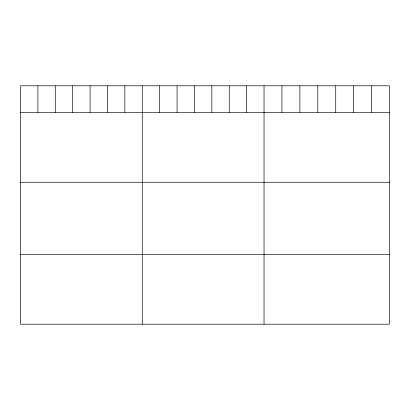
<?xml version="1.0" encoding="UTF-8"?>
<svg xmlns="http://www.w3.org/2000/svg" width="410" height="410" viewBox="0 0 410 410"><rect width="100%" height="100%" fill="white"/><g stroke="black" fill="none" stroke-linecap="round" stroke-linejoin="round"><path stroke-width="0.61" d="M389.5 112.371L389.5 324.192L20.5 324.192L20.5 85.808L389.5 85.808L389.5 112.371L20.5 112.371M20.5 182.271L389.5 182.271M20.5 254.292L389.5 254.292M371.578 85.808L371.578 112.371M353.656 85.808L353.656 112.371M335.734 85.808L335.734 112.371M317.806 85.808L317.806 112.371M299.884 85.808L299.884 112.371M281.962 85.808L281.962 112.371M264.04 85.808L264.04 324.192M246.646 85.808L246.646 112.371M229.246 85.808L229.246 112.371M211.852 85.808L211.852 112.371M194.458 85.808L194.458 112.371M177.064 85.808L177.064 112.371M159.664 85.808L159.664 112.371M142.27 85.808L142.27 324.192M124.876 85.808L124.876 112.371M107.476 85.808L107.476 112.371M90.082 85.808L90.082 112.371M72.688 85.808L72.688 112.371M55.294 85.808L55.294 112.371M37.894 85.808L37.894 112.371"/></g></svg>
